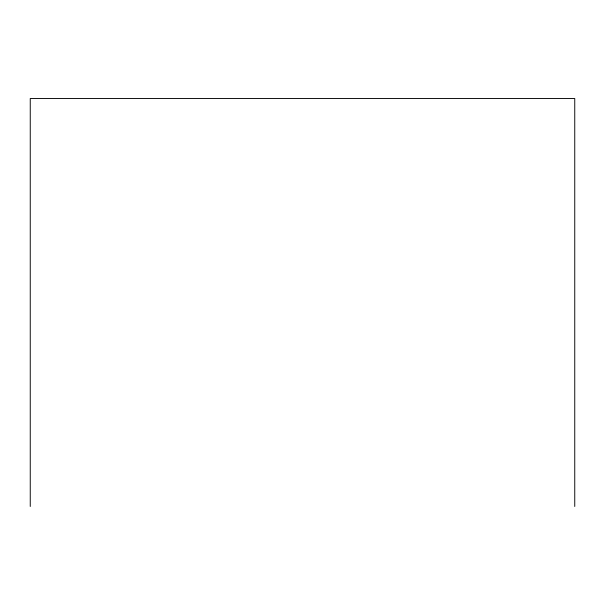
<?xml version="1.0" encoding="UTF-8"?>
<svg xmlns="http://www.w3.org/2000/svg" width="605" height="605" viewBox="0 0 605 605"><rect width="100%" height="100%" fill="white"/><g stroke="black" fill="none" stroke-linecap="round" stroke-linejoin="round"><path stroke-width="0.91" d="M574.75 506.476L574.75 98.524L30.25 98.524L30.25 506.476"/></g></svg>
